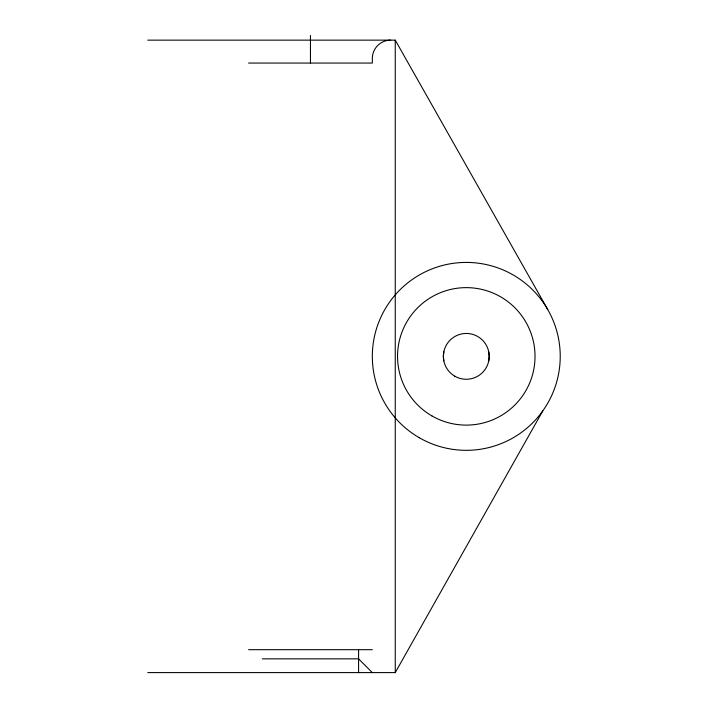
<?xml version="1.0" encoding="UTF-8"?>
<svg xmlns="http://www.w3.org/2000/svg" width="708" height="708" viewBox="0 0 708 708"><rect width="100%" height="100%" fill="white"/><g stroke="black" fill="none" stroke-linecap="round" stroke-linejoin="round"><path stroke-width="1.06" d="M443.836 351.779L443.367 356.363L443.836 360.947M488.732 360.947L489.201 356.363L488.732 351.779M147.768 672.6L395.25 672.6L542.735 410.985M147.768 40.144L395.25 40.144L547.718 309.511M248.588 63.056L372.328 63.056L372.328 58.472A18.328 18.328 0 0 1 390.666 40.144M248.588 649.687L372.328 649.687M262.341 658.847L358.584 658.847L372.328 672.6M395.25 40.144L395.25 672.6M358.584 649.687L358.584 672.6M310.458 35.4L310.458 63.056M454.828 376.205A22.913 22.913 0 0 0 489.201 356.363A22.913 22.913 0 0 0 454.828 336.521A22.913 22.913 0 0 0 454.828 376.205M419.304 437.739A93.952 93.952 0 0 0 560.232 356.372A93.952 93.952 0 0 0 419.304 275.005A93.952 93.952 0 0 0 419.304 437.739M431.915 415.906A68.747 68.747 0 0 0 535.027 356.372A68.747 68.747 0 0 0 431.915 296.838A68.747 68.747 0 0 0 431.915 415.906"/></g></svg>
